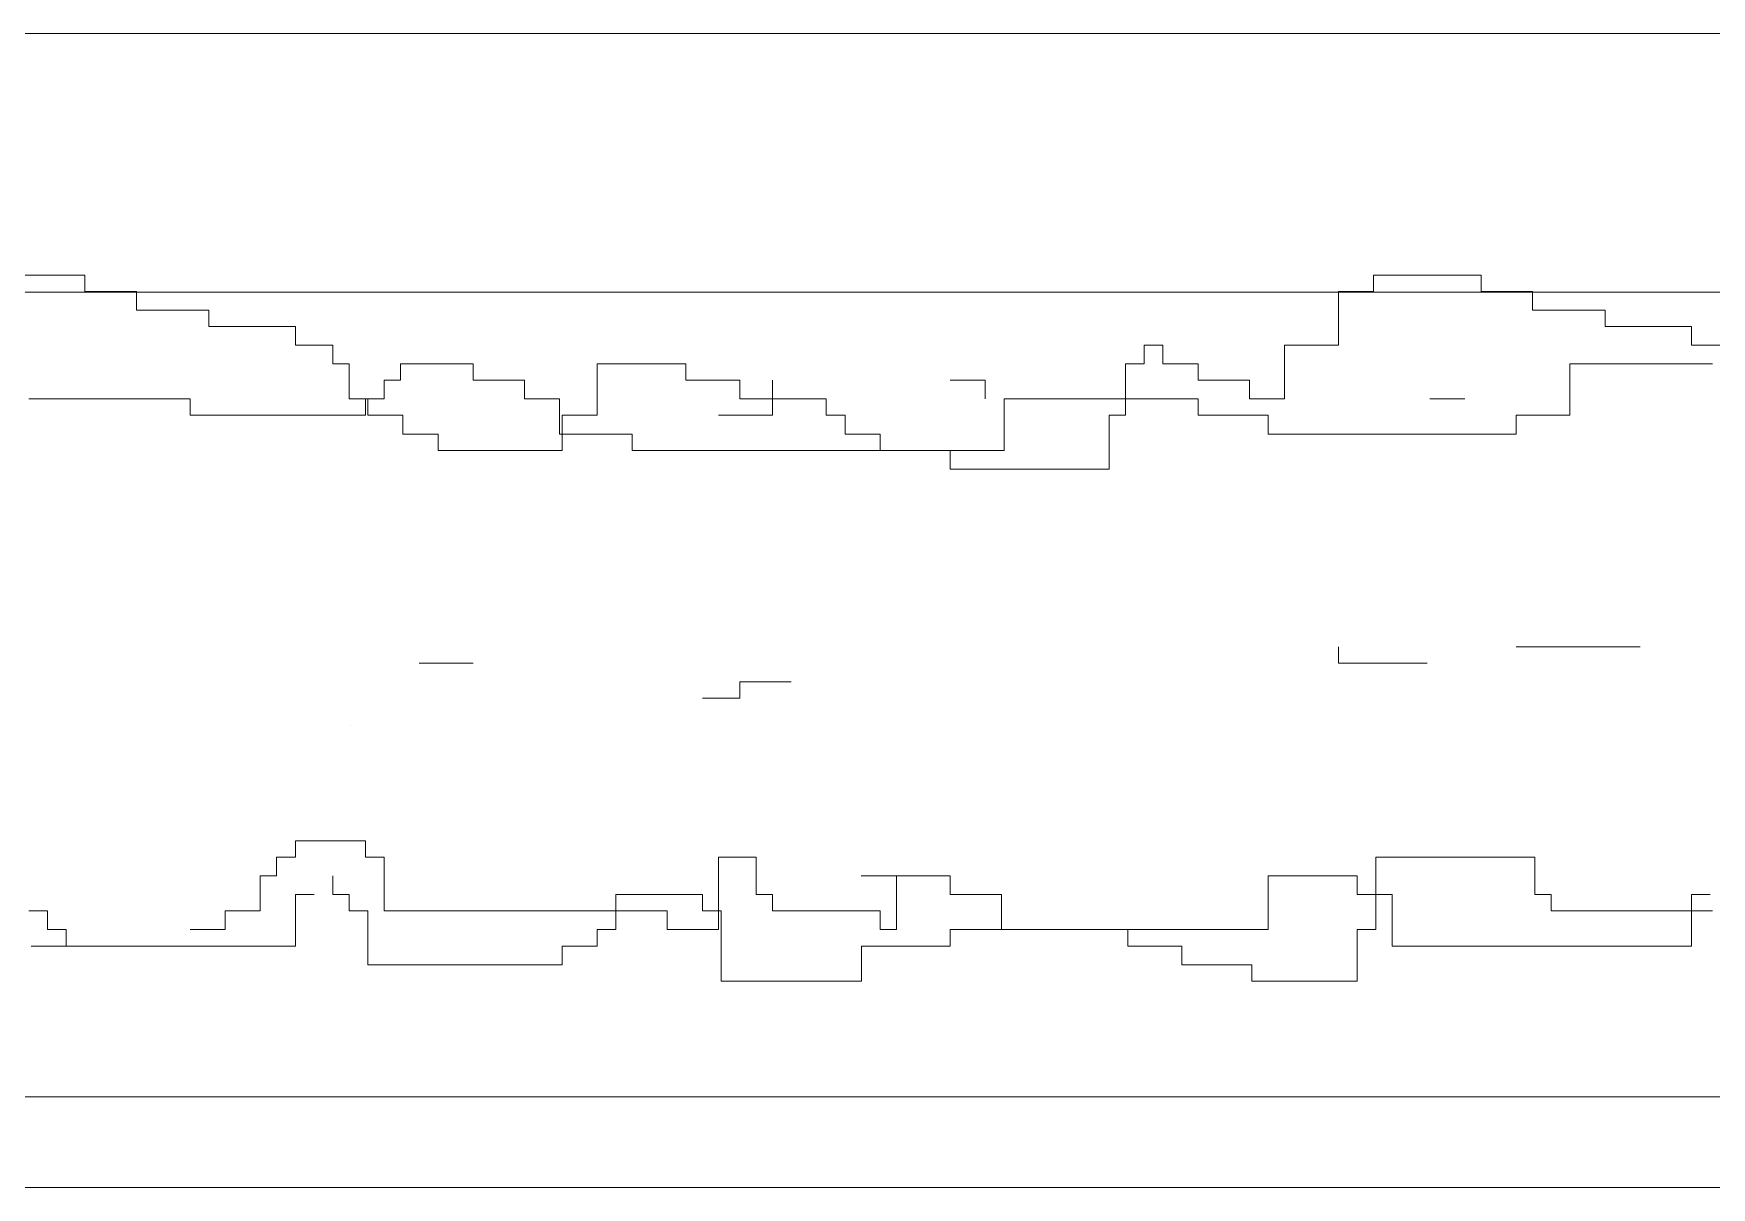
# Model space of a CAD drawing. Header units: millimetres. Extents: x 3342.2 to 3378.4, y 2110.7 to 2126.4.
# Drawn here: x 3371.76 to 3372.409, y 2111.04 to 2111.487 of the extents above; entities that cross this region are included whole.
import ezdxf

# ---------------------------------------------------------------- set-up
doc = ezdxf.new("R2010")
doc.units = ezdxf.units.MM
doc.layers.add('FURNITURE', color=220, linetype='Continuous', lineweight=5)
doc.layers.add('WINDOW', color=2, linetype='Continuous', lineweight=5)
doc.styles.get("Standard").update_dxf_attribs({"font": 'arial.ttf'})

msp = doc.modelspace()

# ---------------------------------------------------------------- linework, layer by layer
at = {"layer": 'FURNITURE', "linetype": 'ByBlock'}
for p, q in [((3371.75154, 2111.39319), (3371.76601, 2111.39319)), ((3371.76601, 2111.39319), (3371.77959, 2111.39319)), ((3371.76601, 2111.39319), (3371.76601, 2111.39319)), ((3371.77959, 2111.39319), (3371.77959, 2111.38686)), ((3372.27808, 2111.39319), (3372.28532, 2111.39319)), ((3372.27808, 2111.38686), (3372.27808, 2111.39319)), ((3372.28532, 2111.39319), (3372.29165, 2111.39319)), ((3372.28532, 2111.39319), (3372.28532, 2111.39319)), ((3372.29165, 2111.39319), (3372.30613, 2111.39319)), ((3372.29165, 2111.39319), (3372.29165, 2111.39319)), ((3372.30613, 2111.39319), (3372.3197, 2111.39319)), ((3372.30613, 2111.39319), (3372.30613, 2111.39319)), ((3372.3197, 2111.39319), (3372.3197, 2111.38686)), ((3371.77959, 2111.38686), (3371.78592, 2111.38686)), ((3371.78592, 2111.38686), (3371.79949, 2111.38686)), ((3371.78592, 2111.38686), (3371.78592, 2111.38686)), ((3371.79949, 2111.38686), (3371.79949, 2111.37962)), ((3372.26451, 2111.38686), (3372.27808, 2111.38686)), ((3372.26451, 2111.36606), (3372.26451, 2111.38686)), ((3372.3197, 2111.38686), (3372.32604, 2111.38686)), ((3372.32604, 2111.38686), (3372.33961, 2111.38686)), ((3372.32604, 2111.38686), (3372.32604, 2111.38686)), ((3372.33961, 2111.38686), (3372.33961, 2111.37962)), ((3371.79949, 2111.37962), (3371.80673, 2111.37962)), ((3371.80673, 2111.37962), (3371.81306, 2111.37962)), ((3371.80673, 2111.37962), (3371.80673, 2111.37962)), ((3371.81306, 2111.37962), (3371.82754, 2111.37962)), ((3371.81306, 2111.37962), (3371.81306, 2111.37962)), ((3371.82754, 2111.37962), (3371.82754, 2111.37329)), ((3372.33961, 2111.37962), (3372.34685, 2111.37962)), ((3372.34685, 2111.37962), (3372.35318, 2111.37962)), ((3372.34685, 2111.37962), (3372.34685, 2111.37962)), ((3372.35318, 2111.37962), (3372.36766, 2111.37962)), ((3372.35318, 2111.37962), (3372.35318, 2111.37962)), ((3372.36766, 2111.37962), (3372.36766, 2111.37329)), ((3371.82754, 2111.37329), (3371.84111, 2111.37329)), ((3371.84111, 2111.37329), (3371.84744, 2111.37329)), ((3371.84111, 2111.37329), (3371.84111, 2111.37329)), ((3371.84744, 2111.37329), (3371.86102, 2111.37329)), ((3371.84744, 2111.37329), (3371.84744, 2111.37329)), ((3371.86102, 2111.37329), (3371.86102, 2111.36606)), ((3372.36766, 2111.37329), (3372.38123, 2111.37329)), ((3372.38123, 2111.37329), (3372.38756, 2111.37329)), ((3372.38123, 2111.37329), (3372.38123, 2111.37329)), ((3372.38756, 2111.37329), (3372.40113, 2111.37329)), ((3372.38756, 2111.37329), (3372.38756, 2111.37329)), ((3372.40113, 2111.37329), (3372.40113, 2111.36606)), ((3371.86102, 2111.36606), (3371.86825, 2111.36606)), ((3371.86825, 2111.36606), (3371.87549, 2111.36606)), ((3371.86825, 2111.36606), (3371.86825, 2111.36606)), ((3371.87549, 2111.36606), (3371.87549, 2111.35883)), ((3371.87549, 2111.36606), (3371.87549, 2111.36606)), ((3372.18942, 2111.36606), (3372.19665, 2111.36606)), ((3372.18942, 2111.36606), (3372.18942, 2111.36606)), ((3372.18942, 2111.35883), (3372.18942, 2111.36606)), ((3372.19665, 2111.36606), (3372.19665, 2111.35883)), ((3372.19665, 2111.36606), (3372.19665, 2111.36606)), ((3372.2437, 2111.36606), (3372.26451, 2111.36606)), ((3372.2437, 2111.34527), (3372.2437, 2111.36606)), ((3372.40113, 2111.36606), (3372.40837, 2111.36606)), ((3372.40837, 2111.36606), (3372.41561, 2111.36606)), ((3372.40837, 2111.36606), (3372.40837, 2111.36606)), ((3371.87549, 2111.35883), (3371.88182, 2111.35883)), ((3371.87549, 2111.35883), (3371.87549, 2111.35883)), ((3371.88182, 2111.35883), (3371.88182, 2111.34527)), ((3371.9017, 2111.35883), (3371.90894, 2111.35883)), ((3371.9017, 2111.35883), (3371.9017, 2111.35883)), ((3371.9017, 2111.3525), (3371.9017, 2111.35883)), ((3371.90894, 2111.35883), (3371.91527, 2111.35883)), ((3371.90894, 2111.35883), (3371.90894, 2111.35883)), ((3371.91527, 2111.35883), (3371.92251, 2111.35883)), ((3371.91527, 2111.35883), (3371.91527, 2111.35883)), ((3371.92251, 2111.35883), (3371.92975, 2111.35883)), ((3371.92251, 2111.35883), (3371.92251, 2111.35883)), ((3371.92975, 2111.35883), (3371.92975, 2111.3525)), ((3371.97773, 2111.35883), (3371.9913, 2111.35883)), ((3371.97773, 2111.35883), (3371.97773, 2111.35883)), ((3371.97773, 2111.3525), (3371.97773, 2111.35883)), ((3371.9913, 2111.35883), (3372.01211, 2111.35883)), ((3371.9913, 2111.35883), (3371.9913, 2111.35883)), ((3372.01211, 2111.35883), (3372.01211, 2111.3525)), ((3372.01211, 2111.35883), (3372.01211, 2111.35883)), ((3372.18218, 2111.35883), (3372.18942, 2111.35883)), ((3372.18218, 2111.34527), (3372.18218, 2111.35883)), ((3372.19665, 2111.35883), (3372.21023, 2111.35883)), ((3372.19665, 2111.35883), (3372.19665, 2111.35883)), ((3372.21023, 2111.35883), (3372.21023, 2111.3525)), ((3372.35411, 2111.35883), (3372.36135, 2111.35883)), ((3372.35411, 2111.35883), (3372.35411, 2111.35883)), ((3372.35411, 2111.33894), (3372.35411, 2111.35883)), ((3372.36135, 2111.35883), (3372.36768, 2111.35883)), ((3372.36135, 2111.35883), (3372.36135, 2111.35883)), ((3372.36768, 2111.35883), (3372.38126, 2111.35883)), ((3372.36768, 2111.35883), (3372.36768, 2111.35883)), ((3372.38126, 2111.35883), (3372.38849, 2111.35883)), ((3372.38126, 2111.35883), (3372.38126, 2111.35883)), ((3372.38849, 2111.35883), (3372.39483, 2111.35883)), ((3372.38849, 2111.35883), (3372.38849, 2111.35883)), ((3372.39483, 2111.35883), (3372.40207, 2111.35883)), ((3372.39483, 2111.35883), (3372.39483, 2111.35883)), ((3372.40207, 2111.35883), (3372.4093, 2111.35883)), ((3372.40207, 2111.35883), (3372.40207, 2111.35883)), ((3371.89537, 2111.3525), (3371.9017, 2111.3525)), ((3371.89537, 2111.34527), (3371.89537, 2111.3525)), ((3371.9017, 2111.3525), (3371.9017, 2111.3525)), ((3371.92975, 2111.3525), (3371.94332, 2111.3525)), ((3371.94332, 2111.3525), (3371.94965, 2111.3525)), ((3371.94332, 2111.3525), (3371.94332, 2111.3525)), ((3371.94965, 2111.3525), (3371.94965, 2111.34527)), ((3371.94965, 2111.3525), (3371.94965, 2111.3525)), ((3371.97773, 2111.3525), (3371.97773, 2111.3525)), ((3371.97773, 2111.33894), (3371.97773, 2111.3525)), ((3372.01211, 2111.3525), (3372.01844, 2111.3525)), ((3372.01211, 2111.3525), (3372.01211, 2111.3525)), ((3372.01844, 2111.3525), (3372.03292, 2111.3525)), ((3372.01844, 2111.3525), (3372.01844, 2111.3525)), ((3372.03292, 2111.3525), (3372.03292, 2111.34527)), ((3372.04556, 2111.3525), (3372.04556, 2111.3525)), ((3372.04556, 2111.33894), (3372.04556, 2111.3525)), ((3372.11432, 2111.3525), (3372.11432, 2111.3525)), ((3372.12789, 2111.3525), (3372.11432, 2111.3525)), ((3372.12789, 2111.3525), (3372.12789, 2111.3525)), ((3372.12789, 2111.34527), (3372.12789, 2111.3525)), ((3372.21023, 2111.3525), (3372.21656, 2111.3525)), ((3372.21656, 2111.3525), (3372.23013, 2111.3525)), ((3372.21656, 2111.3525), (3372.21656, 2111.3525)), ((3372.23013, 2111.3525), (3372.23013, 2111.34527)), ((3371.75784, 2111.34527), (3371.76508, 2111.34527)), ((3371.76508, 2111.34527), (3371.77232, 2111.34527)), ((3371.76508, 2111.34527), (3371.76508, 2111.34527)), ((3371.77232, 2111.34527), (3371.77865, 2111.34527)), ((3371.77232, 2111.34527), (3371.77232, 2111.34527)), ((3371.77865, 2111.34527), (3371.79222, 2111.34527)), ((3371.77865, 2111.34527), (3371.77865, 2111.34527)), ((3371.79222, 2111.34527), (3371.79946, 2111.34527)), ((3371.79222, 2111.34527), (3371.79222, 2111.34527)), ((3371.79946, 2111.34527), (3371.80579, 2111.34527)), ((3371.79946, 2111.34527), (3371.79946, 2111.34527)), ((3371.80579, 2111.34527), (3371.81303, 2111.34527)), ((3371.80579, 2111.34527), (3371.80579, 2111.34527)), ((3371.81303, 2111.34527), (3371.82027, 2111.34527)), ((3371.81303, 2111.34527), (3371.81303, 2111.34527)), ((3371.82027, 2111.34527), (3371.82027, 2111.33894)), ((3371.88182, 2111.34527), (3371.88906, 2111.34527)), ((3371.88182, 2111.34527), (3371.88182, 2111.34527)), ((3371.88813, 2111.34527), (3371.89537, 2111.34527)), ((3371.88813, 2111.33894), (3371.88813, 2111.34527)), ((3371.88906, 2111.34527), (3371.88906, 2111.33894)), ((3371.94965, 2111.34527), (3371.95689, 2111.34527)), ((3371.94965, 2111.34527), (3371.94965, 2111.34527)), ((3371.95689, 2111.34527), (3371.96322, 2111.34527)), ((3371.95689, 2111.34527), (3371.95689, 2111.34527)), ((3371.96322, 2111.34527), (3371.96322, 2111.33894)), ((3371.96322, 2111.34527), (3371.96322, 2111.34527)), ((3372.03292, 2111.34527), (3372.03925, 2111.34527)), ((3372.03925, 2111.34527), (3372.05283, 2111.34527)), ((3372.03925, 2111.34527), (3372.03925, 2111.34527)), ((3372.05283, 2111.34527), (3372.06006, 2111.34527)), ((3372.05283, 2111.34527), (3372.05283, 2111.34527)), ((3372.06006, 2111.34527), (3372.0664, 2111.34527)), ((3372.06006, 2111.34527), (3372.06006, 2111.34527)), ((3372.0664, 2111.34527), (3372.0664, 2111.33894)), ((3372.13516, 2111.34527), (3372.1424, 2111.34527)), ((3372.13516, 2111.34527), (3372.13516, 2111.34527)), ((3372.13516, 2111.3317), (3372.13516, 2111.34527)), ((3372.1424, 2111.34527), (3372.14873, 2111.34527)), ((3372.1424, 2111.34527), (3372.1424, 2111.34527)), ((3372.14873, 2111.34527), (3372.1623, 2111.34527)), ((3372.14873, 2111.34527), (3372.14873, 2111.34527)), ((3372.1623, 2111.34527), (3372.16954, 2111.34527)), ((3372.1623, 2111.34527), (3372.1623, 2111.34527)), ((3372.16954, 2111.34527), (3372.17587, 2111.34527)), ((3372.16954, 2111.34527), (3372.16954, 2111.34527)), ((3372.17587, 2111.34527), (3372.18311, 2111.34527)), ((3372.17587, 2111.34527), (3372.17587, 2111.34527)), ((3372.18218, 2111.34527), (3372.18218, 2111.34527)), ((3372.18218, 2111.33894), (3372.18218, 2111.34527)), ((3372.18311, 2111.34527), (3372.19035, 2111.34527)), ((3372.18311, 2111.34527), (3372.18311, 2111.34527)), ((3372.19035, 2111.34527), (3372.19668, 2111.34527)), ((3372.19035, 2111.34527), (3372.19035, 2111.34527)), ((3372.19668, 2111.34527), (3372.21026, 2111.34527)), ((3372.19668, 2111.34527), (3372.19668, 2111.34527)), ((3372.21026, 2111.34527), (3372.21026, 2111.33894)), ((3372.23013, 2111.34527), (3372.23737, 2111.34527)), ((3372.23737, 2111.34527), (3372.2437, 2111.34527)), ((3372.23737, 2111.34527), (3372.23737, 2111.34527)), ((3372.2437, 2111.34527), (3372.2437, 2111.34527)), ((3372.29983, 2111.34527), (3372.29983, 2111.34527)), ((3372.3134, 2111.34527), (3372.29983, 2111.34527)), ((3371.82027, 2111.33894), (3371.8266, 2111.33894)), ((3371.8266, 2111.33894), (3371.83384, 2111.33894)), ((3371.8266, 2111.33894), (3371.8266, 2111.33894)), ((3371.83384, 2111.33894), (3371.84741, 2111.33894)), ((3371.83384, 2111.33894), (3371.83384, 2111.33894)), ((3371.84741, 2111.33894), (3371.85375, 2111.33894)), ((3371.84741, 2111.33894), (3371.84741, 2111.33894)), ((3371.85375, 2111.33894), (3371.86099, 2111.33894)), ((3371.85375, 2111.33894), (3371.85375, 2111.33894)), ((3371.86099, 2111.33894), (3371.86732, 2111.33894)), ((3371.86099, 2111.33894), (3371.86099, 2111.33894)), ((3371.86732, 2111.33894), (3371.87456, 2111.33894)), ((3371.86732, 2111.33894), (3371.86732, 2111.33894)), ((3371.87456, 2111.33894), (3371.8818, 2111.33894)), ((3371.87456, 2111.33894), (3371.87456, 2111.33894)), ((3371.8818, 2111.33894), (3371.88813, 2111.33894)), ((3371.8818, 2111.33894), (3371.8818, 2111.33894)), ((3371.88906, 2111.33894), (3371.8954, 2111.33894)), ((3371.8954, 2111.33894), (3371.90263, 2111.33894)), ((3371.8954, 2111.33894), (3371.8954, 2111.33894)), ((3371.90263, 2111.33894), (3371.90263, 2111.3317)), ((3371.96322, 2111.33894), (3371.96322, 2111.3317)), ((3371.96322, 2111.33894), (3371.96322, 2111.33894)), ((3371.96416, 2111.33894), (3371.97773, 2111.33894)), ((3371.96416, 2111.32537), (3371.96416, 2111.33894)), ((3372.02475, 2111.33894), (3372.03199, 2111.33894)), ((3372.03199, 2111.33894), (3372.03922, 2111.33894)), ((3372.03199, 2111.33894), (3372.03199, 2111.33894)), ((3372.03922, 2111.33894), (3372.04556, 2111.33894)), ((3372.03922, 2111.33894), (3372.03922, 2111.33894)), ((3372.04556, 2111.33894), (3372.04556, 2111.33894)), ((3372.0664, 2111.33894), (3372.07364, 2111.33894)), ((3372.07364, 2111.33894), (3372.07364, 2111.3317)), ((3372.07364, 2111.33894), (3372.07364, 2111.33894)), ((3372.17584, 2111.33894), (3372.18218, 2111.33894)), ((3372.17584, 2111.3317), (3372.17584, 2111.33894)), ((3372.21026, 2111.33894), (3372.22383, 2111.33894)), ((3372.22383, 2111.33894), (3372.2374, 2111.33894)), ((3372.22383, 2111.33894), (3372.22383, 2111.33894)), ((3372.2374, 2111.33894), (3372.2374, 2111.3317)), ((3372.3333, 2111.33894), (3372.34688, 2111.33894)), ((3372.3333, 2111.33894), (3372.3333, 2111.33894)), ((3372.3333, 2111.3317), (3372.3333, 2111.33894)), ((3372.34688, 2111.33894), (3372.35411, 2111.33894)), ((3372.34688, 2111.33894), (3372.34688, 2111.33894)), ((3371.90263, 2111.3317), (3371.91621, 2111.3317)), ((3371.91621, 2111.3317), (3371.91621, 2111.32537)), ((3371.96322, 2111.3317), (3371.97046, 2111.3317)), ((3371.96322, 2111.3317), (3371.96322, 2111.3317)), ((3371.97046, 2111.3317), (3371.9768, 2111.3317)), ((3371.97046, 2111.3317), (3371.97046, 2111.3317)), ((3371.9768, 2111.3317), (3371.99127, 2111.3317)), ((3371.9768, 2111.3317), (3371.9768, 2111.3317)), ((3371.99127, 2111.3317), (3371.99127, 2111.32537)), ((3372.07364, 2111.3317), (3372.08721, 2111.3317)), ((3372.07364, 2111.3317), (3372.07364, 2111.3317)), ((3372.08721, 2111.3317), (3372.08721, 2111.32537)), ((3372.13516, 2111.3317), (3372.13516, 2111.3317)), ((3372.13516, 2111.32537), (3372.13516, 2111.3317)), ((3372.17584, 2111.3317), (3372.17584, 2111.3317)), ((3372.17584, 2111.31814), (3372.17584, 2111.3317)), ((3372.2374, 2111.3317), (3372.25187, 2111.3317)), ((3372.25187, 2111.3317), (3372.27178, 2111.3317)), ((3372.25187, 2111.3317), (3372.25187, 2111.3317)), ((3372.27178, 2111.3317), (3372.27902, 2111.3317)), ((3372.27178, 2111.3317), (3372.27178, 2111.3317)), ((3372.27902, 2111.3317), (3372.29259, 2111.3317)), ((3372.27902, 2111.3317), (3372.27902, 2111.3317)), ((3372.29259, 2111.3317), (3372.29983, 2111.3317)), ((3372.29259, 2111.3317), (3372.29259, 2111.3317)), ((3372.29983, 2111.3317), (3372.3134, 2111.3317)), ((3372.29983, 2111.3317), (3372.29983, 2111.3317)), ((3372.3134, 2111.3317), (3372.31973, 2111.3317)), ((3372.3134, 2111.3317), (3372.3134, 2111.3317)), ((3372.31973, 2111.3317), (3372.3333, 2111.3317)), ((3372.31973, 2111.3317), (3372.31973, 2111.3317)), ((3372.3333, 2111.3317), (3372.3333, 2111.3317)), ((3371.91621, 2111.32537), (3371.92978, 2111.32537)), ((3371.92978, 2111.32537), (3371.94335, 2111.32537)), ((3371.92978, 2111.32537), (3371.92978, 2111.32537)), ((3371.94335, 2111.32537), (3371.95692, 2111.32537)), ((3371.94335, 2111.32537), (3371.94335, 2111.32537)), ((3371.95692, 2111.32537), (3371.96416, 2111.32537)), ((3371.95692, 2111.32537), (3371.95692, 2111.32537)), ((3371.96416, 2111.32537), (3371.96416, 2111.32537)), ((3371.99127, 2111.32537), (3371.99761, 2111.32537)), ((3371.99761, 2111.32537), (3372.00484, 2111.32537)), ((3371.99761, 2111.32537), (3371.99761, 2111.32537)), ((3372.00484, 2111.32537), (3372.01118, 2111.32537)), ((3372.00484, 2111.32537), (3372.00484, 2111.32537)), ((3372.01118, 2111.32537), (3372.01842, 2111.32537)), ((3372.01118, 2111.32537), (3372.01118, 2111.32537)), ((3372.01842, 2111.32537), (3372.02475, 2111.32537)), ((3372.01842, 2111.32537), (3372.01842, 2111.32537)), ((3372.02475, 2111.32537), (3372.03922, 2111.32537)), ((3372.02475, 2111.32537), (3372.02475, 2111.32537)), ((3372.03922, 2111.32537), (3372.0528, 2111.32537)), ((3372.03922, 2111.32537), (3372.03922, 2111.32537)), ((3372.0528, 2111.32537), (3372.05913, 2111.32537)), ((3372.0528, 2111.32537), (3372.0528, 2111.32537)), ((3372.05913, 2111.32537), (3372.06637, 2111.32537)), ((3372.05913, 2111.32537), (3372.05913, 2111.32537)), ((3372.06637, 2111.32537), (3372.07994, 2111.32537)), ((3372.06637, 2111.32537), (3372.06637, 2111.32537)), ((3372.07994, 2111.32537), (3372.09351, 2111.32537)), ((3372.07994, 2111.32537), (3372.07994, 2111.32537)), ((3372.08721, 2111.32537), (3372.09445, 2111.32537)), ((3372.09351, 2111.32537), (3372.11432, 2111.32537)), ((3372.09351, 2111.32537), (3372.09351, 2111.32537)), ((3372.09445, 2111.32537), (3372.10802, 2111.32537)), ((3372.09445, 2111.32537), (3372.09445, 2111.32537)), ((3372.10802, 2111.32537), (3372.11435, 2111.32537)), ((3372.10802, 2111.32537), (3372.10802, 2111.32537)), ((3372.11432, 2111.32537), (3372.11432, 2111.31814)), ((3372.11435, 2111.32537), (3372.12792, 2111.32537)), ((3372.11435, 2111.32537), (3372.11435, 2111.32537)), ((3372.12792, 2111.32537), (3372.13516, 2111.32537)), ((3372.12792, 2111.32537), (3372.12792, 2111.32537)), ((3372.13516, 2111.32537), (3372.13516, 2111.32537)), ((3372.11432, 2111.31814), (3372.12789, 2111.31814)), ((3372.12789, 2111.31814), (3372.13423, 2111.31814)), ((3372.12789, 2111.31814), (3372.12789, 2111.31814)), ((3372.13423, 2111.31814), (3372.14146, 2111.31814)), ((3372.13423, 2111.31814), (3372.13423, 2111.31814)), ((3372.14146, 2111.31814), (3372.15504, 2111.31814)), ((3372.14146, 2111.31814), (3372.14146, 2111.31814)), ((3372.15504, 2111.31814), (3372.16861, 2111.31814)), ((3372.15504, 2111.31814), (3372.15504, 2111.31814)), ((3372.16861, 2111.31814), (3372.17584, 2111.31814)), ((3372.16861, 2111.31814), (3372.16861, 2111.31814)), ((3372.26451, 2111.24942), (3372.26451, 2111.24309)), ((3372.3333, 2111.24942), (3372.34688, 2111.24942)), ((3372.34688, 2111.24942), (3372.36135, 2111.24942)), ((3372.34688, 2111.24942), (3372.34688, 2111.24942)), ((3372.36135, 2111.24942), (3372.36768, 2111.24942)), ((3372.36135, 2111.24942), (3372.36135, 2111.24942)), ((3372.36768, 2111.24942), (3372.38126, 2111.24942)), ((3372.36768, 2111.24942), (3372.36768, 2111.24942)), ((3372.38126, 2111.24942), (3372.38126, 2111.24942)), ((3371.90894, 2111.24309), (3371.91527, 2111.24309)), ((3371.91527, 2111.24309), (3371.92251, 2111.24309)), ((3371.91527, 2111.24309), (3371.91527, 2111.24309)), ((3371.92251, 2111.24309), (3371.92975, 2111.24309)), ((3371.92251, 2111.24309), (3371.92251, 2111.24309)), ((3371.92975, 2111.24309), (3371.92975, 2111.24309)), ((3372.26451, 2111.24309), (3372.27175, 2111.24309)), ((3372.26451, 2111.24309), (3372.26451, 2111.24309)), ((3372.27175, 2111.24309), (3372.27808, 2111.24309)), ((3372.27175, 2111.24309), (3372.27175, 2111.24309)), ((3372.27808, 2111.24309), (3372.28532, 2111.24309)), ((3372.27808, 2111.24309), (3372.27808, 2111.24309)), ((3372.28532, 2111.24309), (3372.29165, 2111.24309)), ((3372.28532, 2111.24309), (3372.28532, 2111.24309)), ((3372.29165, 2111.24309), (3372.29889, 2111.24309)), ((3372.29165, 2111.24309), (3372.29165, 2111.24309)), ((3372.29889, 2111.24309), (3372.29889, 2111.24309)), ((3372.03292, 2111.23586), (3372.04649, 2111.23586)), ((3372.03292, 2111.23586), (3372.03292, 2111.23586)), ((3372.03292, 2111.22953), (3372.03292, 2111.23586)), ((3372.04649, 2111.23586), (3372.05283, 2111.23586)), ((3372.04649, 2111.23586), (3372.04649, 2111.23586)), ((3372.05283, 2111.23586), (3372.05283, 2111.23586)), ((3372.01844, 2111.22953), (3372.02568, 2111.22953)), ((3372.02568, 2111.22953), (3372.03292, 2111.22953)), ((3372.02568, 2111.22953), (3372.02568, 2111.22953)), ((3372.03292, 2111.22953), (3372.03292, 2111.22953)), ((3371.86099, 2111.17438), (3371.86732, 2111.17438)), ((3371.86099, 2111.17438), (3371.86099, 2111.17438)), ((3371.86099, 2111.16805), (3371.86099, 2111.17438)), ((3371.86732, 2111.17438), (3371.87456, 2111.17438)), ((3371.86732, 2111.17438), (3371.86732, 2111.17438)), ((3371.87456, 2111.17438), (3371.8818, 2111.17438)), ((3371.87456, 2111.17438), (3371.87456, 2111.17438)), ((3371.8818, 2111.17438), (3371.88813, 2111.17438)), ((3371.8818, 2111.17438), (3371.8818, 2111.17438)), ((3371.88813, 2111.17438), (3371.88813, 2111.16805)), ((3371.85375, 2111.16805), (3371.86099, 2111.16805)), ((3371.85375, 2111.16805), (3371.85375, 2111.16805)), ((3371.85375, 2111.16082), (3371.85375, 2111.16805)), ((3371.86099, 2111.16805), (3371.86099, 2111.16805)), ((3371.88813, 2111.16805), (3371.89537, 2111.16805)), ((3371.89537, 2111.16805), (3371.89537, 2111.16082)), ((3371.89537, 2111.16805), (3371.89537, 2111.16805)), ((3372.02475, 2111.16805), (3372.03922, 2111.16805)), ((3372.02475, 2111.16805), (3372.02475, 2111.16805)), ((3372.02475, 2111.15358), (3372.02475, 2111.16805)), ((3372.03922, 2111.16805), (3372.03922, 2111.16082)), ((3372.03922, 2111.16805), (3372.03922, 2111.16805)), ((3372.27902, 2111.16805), (3372.29983, 2111.16805)), ((3372.27902, 2111.16082), (3372.27902, 2111.16805)), ((3372.29983, 2111.16805), (3372.30616, 2111.16805)), ((3372.29983, 2111.16805), (3372.29983, 2111.16805)), ((3372.30616, 2111.16805), (3372.31973, 2111.16805)), ((3372.30616, 2111.16805), (3372.30616, 2111.16805)), ((3372.31973, 2111.16805), (3372.34054, 2111.16805)), ((3372.31973, 2111.16805), (3372.31973, 2111.16805)), ((3372.34054, 2111.16805), (3372.34054, 2111.15358)), ((3371.84741, 2111.16082), (3371.85375, 2111.16082)), ((3371.84741, 2111.14725), (3371.84741, 2111.16082)), ((3371.87549, 2111.16082), (3371.87549, 2111.15358)), ((3371.89537, 2111.16082), (3371.89537, 2111.15358)), ((3371.89537, 2111.16082), (3371.89537, 2111.16082)), ((3372.03922, 2111.16082), (3372.03922, 2111.15358)), ((3372.03922, 2111.16082), (3372.03922, 2111.16082)), ((3372.07994, 2111.16082), (3372.09351, 2111.16082)), ((3372.09351, 2111.16082), (3372.07994, 2111.16082)), ((3372.09351, 2111.16082), (3372.10075, 2111.16082)), ((3372.09351, 2111.16082), (3372.09351, 2111.16082)), ((3372.09351, 2111.14002), (3372.09351, 2111.16082)), ((3372.10075, 2111.16082), (3372.10708, 2111.16082)), ((3372.10075, 2111.16082), (3372.10075, 2111.16082)), ((3372.10708, 2111.16082), (3372.11432, 2111.16082)), ((3372.10708, 2111.16082), (3372.10708, 2111.16082)), ((3372.11432, 2111.16082), (3372.11432, 2111.15358)), ((3372.23737, 2111.16082), (3372.25094, 2111.16082)), ((3372.23737, 2111.15358), (3372.23737, 2111.16082)), ((3372.25094, 2111.16082), (3372.25818, 2111.16082)), ((3372.25094, 2111.16082), (3372.25094, 2111.16082)), ((3372.25818, 2111.16082), (3372.27175, 2111.16082)), ((3372.25818, 2111.16082), (3372.25818, 2111.16082)), ((3372.27175, 2111.16082), (3372.27175, 2111.15358)), ((3372.27175, 2111.16082), (3372.27175, 2111.16082)), ((3372.27902, 2111.16082), (3372.27902, 2111.16082)), ((3372.27902, 2111.14002), (3372.27902, 2111.16082)), ((3371.86102, 2111.15358), (3371.86825, 2111.15358)), ((3371.86102, 2111.15358), (3371.86102, 2111.15358)), ((3371.86102, 2111.14002), (3371.86102, 2111.15358)), ((3371.86825, 2111.15358), (3371.86825, 2111.15358)), ((3371.87549, 2111.15358), (3371.88182, 2111.15358)), ((3371.88182, 2111.15358), (3371.88182, 2111.14725)), ((3371.89537, 2111.15358), (3371.89537, 2111.14725)), ((3371.89537, 2111.15358), (3371.89537, 2111.15358)), ((3371.98497, 2111.15358), (3371.99854, 2111.15358)), ((3371.98497, 2111.15358), (3371.98497, 2111.15358)), ((3371.98497, 2111.14002), (3371.98497, 2111.15358)), ((3371.99854, 2111.15358), (3372.00487, 2111.15358)), ((3371.99854, 2111.15358), (3371.99854, 2111.15358)), ((3372.00487, 2111.15358), (3372.01211, 2111.15358)), ((3372.00487, 2111.15358), (3372.00487, 2111.15358)), ((3372.01211, 2111.15358), (3372.01844, 2111.15358)), ((3372.01211, 2111.15358), (3372.01211, 2111.15358)), ((3372.01844, 2111.15358), (3372.01844, 2111.14725)), ((3372.02475, 2111.15358), (3372.02475, 2111.15358)), ((3372.02475, 2111.14002), (3372.02475, 2111.15358)), ((3372.03922, 2111.15358), (3372.04556, 2111.15358)), ((3372.03922, 2111.15358), (3372.03922, 2111.15358)), ((3372.04556, 2111.15358), (3372.04556, 2111.14725)), ((3372.11432, 2111.15358), (3372.12789, 2111.15358)), ((3372.12789, 2111.15358), (3372.13423, 2111.15358)), ((3372.12789, 2111.15358), (3372.12789, 2111.15358)), ((3372.13423, 2111.15358), (3372.13423, 2111.14725)), ((3372.13423, 2111.15358), (3372.13423, 2111.15358)), ((3372.23737, 2111.15358), (3372.23737, 2111.15358)), ((3372.23737, 2111.14002), (3372.23737, 2111.15358)), ((3372.27175, 2111.15358), (3372.28532, 2111.15358)), ((3372.28532, 2111.15358), (3372.28532, 2111.14002)), ((3372.34054, 2111.15358), (3372.34688, 2111.15358)), ((3372.34688, 2111.15358), (3372.34688, 2111.14725)), ((3372.40113, 2111.15358), (3372.40837, 2111.15358)), ((3372.40113, 2111.15358), (3372.40113, 2111.15358)), ((3372.40113, 2111.14002), (3372.40113, 2111.15358)), ((3372.40837, 2111.15358), (3372.40837, 2111.15358)), ((3371.75784, 2111.14725), (3371.76508, 2111.14725)), ((3371.76508, 2111.14725), (3371.76508, 2111.14002)), ((3371.83384, 2111.14725), (3371.84741, 2111.14725)), ((3371.83384, 2111.14002), (3371.83384, 2111.14725)), ((3371.88182, 2111.14725), (3371.88906, 2111.14725)), ((3371.88182, 2111.14725), (3371.88182, 2111.14725)), ((3371.88906, 2111.14725), (3371.88906, 2111.14002)), ((3371.88906, 2111.14725), (3371.88906, 2111.14725)), ((3371.89537, 2111.14725), (3371.90894, 2111.14725)), ((3371.89537, 2111.14725), (3371.89537, 2111.14725)), ((3371.90894, 2111.14725), (3371.91527, 2111.14725)), ((3371.90894, 2111.14725), (3371.90894, 2111.14725)), ((3371.91527, 2111.14725), (3371.92251, 2111.14725)), ((3371.91527, 2111.14725), (3371.91527, 2111.14725)), ((3371.92251, 2111.14725), (3371.93608, 2111.14725)), ((3371.92251, 2111.14725), (3371.92251, 2111.14725)), ((3371.93608, 2111.14725), (3371.94332, 2111.14725)), ((3371.93608, 2111.14725), (3371.93608, 2111.14725)), ((3371.94332, 2111.14725), (3371.95689, 2111.14725)), ((3371.94332, 2111.14725), (3371.94332, 2111.14725)), ((3371.95689, 2111.14725), (3371.97046, 2111.14725)), ((3371.95689, 2111.14725), (3371.95689, 2111.14725)), ((3371.97046, 2111.14725), (3371.9768, 2111.14725)), ((3371.97046, 2111.14725), (3371.97046, 2111.14725)), ((3371.9768, 2111.14725), (3371.99127, 2111.14725)), ((3371.9768, 2111.14725), (3371.9768, 2111.14725)), ((3371.99127, 2111.14725), (3372.00484, 2111.14725)), ((3371.99127, 2111.14725), (3371.99127, 2111.14725)), ((3372.00484, 2111.14725), (3372.00484, 2111.14002)), ((3372.00484, 2111.14725), (3372.00484, 2111.14725)), ((3372.01844, 2111.14725), (3372.02568, 2111.14725)), ((3372.02568, 2111.14725), (3372.02568, 2111.13369)), ((3372.04556, 2111.14725), (3372.05913, 2111.14725)), ((3372.05913, 2111.14725), (3372.06637, 2111.14725)), ((3372.05913, 2111.14725), (3372.05913, 2111.14725)), ((3372.06637, 2111.14725), (3372.08718, 2111.14725)), ((3372.06637, 2111.14725), (3372.06637, 2111.14725)), ((3372.08718, 2111.14725), (3372.08718, 2111.14002)), ((3372.13423, 2111.14725), (3372.13423, 2111.14002)), ((3372.13423, 2111.14725), (3372.13423, 2111.14725)), ((3372.34688, 2111.14725), (3372.35411, 2111.14725)), ((3372.34688, 2111.14725), (3372.34688, 2111.14725)), ((3372.35411, 2111.14725), (3372.36135, 2111.14725)), ((3372.35411, 2111.14725), (3372.35411, 2111.14725)), ((3372.36135, 2111.14725), (3372.37492, 2111.14725)), ((3372.36135, 2111.14725), (3372.36135, 2111.14725)), ((3372.37492, 2111.14725), (3372.38126, 2111.14725)), ((3372.37492, 2111.14725), (3372.37492, 2111.14725)), ((3372.38126, 2111.14725), (3372.39483, 2111.14725)), ((3372.38126, 2111.14725), (3372.38126, 2111.14725)), ((3372.39483, 2111.14725), (3372.4093, 2111.14725)), ((3372.39483, 2111.14725), (3372.39483, 2111.14725)), ((3371.76508, 2111.14002), (3371.77232, 2111.14002)), ((3371.77232, 2111.14002), (3371.77232, 2111.13369)), ((3371.82027, 2111.14002), (3371.8266, 2111.14002)), ((3371.8266, 2111.14002), (3371.83384, 2111.14002)), ((3371.8266, 2111.14002), (3371.8266, 2111.14002)), ((3371.83384, 2111.14002), (3371.83384, 2111.14002)), ((3371.86102, 2111.14002), (3371.86102, 2111.14002)), ((3371.86102, 2111.13369), (3371.86102, 2111.14002)), ((3371.88906, 2111.14002), (3371.88906, 2111.13369)), ((3371.88906, 2111.14002), (3371.88906, 2111.14002)), ((3371.97773, 2111.14002), (3371.98497, 2111.14002)), ((3371.97773, 2111.13369), (3371.97773, 2111.14002)), ((3372.00484, 2111.14002), (3372.01842, 2111.14002)), ((3372.01842, 2111.14002), (3372.02475, 2111.14002)), ((3372.01842, 2111.14002), (3372.01842, 2111.14002)), ((3372.02475, 2111.14002), (3372.02475, 2111.14002)), ((3372.08718, 2111.14002), (3372.09351, 2111.14002)), ((3372.09351, 2111.14002), (3372.09351, 2111.14002)), ((3372.11435, 2111.14002), (3372.12159, 2111.14002)), ((3372.11435, 2111.13369), (3372.11435, 2111.14002)), ((3372.12159, 2111.14002), (3372.13516, 2111.14002)), ((3372.12159, 2111.14002), (3372.12159, 2111.14002)), ((3372.13423, 2111.14002), (3372.14146, 2111.14002)), ((3372.13423, 2111.14002), (3372.13423, 2111.14002)), ((3372.13516, 2111.14002), (3372.14873, 2111.14002)), ((3372.13516, 2111.14002), (3372.13516, 2111.14002)), ((3372.14146, 2111.14002), (3372.15504, 2111.14002)), ((3372.14146, 2111.14002), (3372.14146, 2111.14002)), ((3372.14873, 2111.14002), (3372.1623, 2111.14002)), ((3372.14873, 2111.14002), (3372.14873, 2111.14002)), ((3372.15504, 2111.14002), (3372.16227, 2111.14002)), ((3372.15504, 2111.14002), (3372.15504, 2111.14002)), ((3372.16227, 2111.14002), (3372.16861, 2111.14002)), ((3372.16227, 2111.14002), (3372.16227, 2111.14002)), ((3372.1623, 2111.14002), (3372.18311, 2111.14002)), ((3372.1623, 2111.14002), (3372.1623, 2111.14002)), ((3372.16861, 2111.14002), (3372.17584, 2111.14002)), ((3372.16861, 2111.14002), (3372.16861, 2111.14002)), ((3372.17584, 2111.14002), (3372.18218, 2111.14002)), ((3372.17584, 2111.14002), (3372.17584, 2111.14002)), ((3372.18218, 2111.14002), (3372.18942, 2111.14002)), ((3372.18218, 2111.14002), (3372.18218, 2111.14002)), ((3372.18311, 2111.14002), (3372.18311, 2111.13369)), ((3372.18942, 2111.14002), (3372.20299, 2111.14002)), ((3372.18942, 2111.14002), (3372.18942, 2111.14002)), ((3372.20299, 2111.14002), (3372.21023, 2111.14002)), ((3372.20299, 2111.14002), (3372.20299, 2111.14002)), ((3372.21023, 2111.14002), (3372.21656, 2111.14002)), ((3372.21023, 2111.14002), (3372.21023, 2111.14002)), ((3372.21656, 2111.14002), (3372.23013, 2111.14002)), ((3372.21656, 2111.14002), (3372.21656, 2111.14002)), ((3372.23013, 2111.14002), (3372.23737, 2111.14002)), ((3372.23013, 2111.14002), (3372.23013, 2111.14002)), ((3372.27178, 2111.14002), (3372.27902, 2111.14002)), ((3372.27178, 2111.12013), (3372.27178, 2111.14002)), ((3372.28532, 2111.14002), (3372.28532, 2111.13369)), ((3372.28532, 2111.14002), (3372.28532, 2111.14002)), ((3372.40113, 2111.14002), (3372.40113, 2111.14002)), ((3372.40113, 2111.13369), (3372.40113, 2111.14002)), ((3371.75878, 2111.13369), (3371.77235, 2111.13369)), ((3371.77232, 2111.13369), (3371.77865, 2111.13369)), ((3371.77235, 2111.13369), (3371.77959, 2111.13369)), ((3371.77235, 2111.13369), (3371.77235, 2111.13369)), ((3371.77865, 2111.13369), (3371.78589, 2111.13369)), ((3371.77865, 2111.13369), (3371.77865, 2111.13369)), ((3371.77959, 2111.13369), (3371.78592, 2111.13369)), ((3371.77959, 2111.13369), (3371.77959, 2111.13369)), ((3371.78589, 2111.13369), (3371.79222, 2111.13369)), ((3371.78589, 2111.13369), (3371.78589, 2111.13369)), ((3371.78592, 2111.13369), (3371.79316, 2111.13369)), ((3371.78592, 2111.13369), (3371.78592, 2111.13369)), ((3371.79222, 2111.13369), (3371.79946, 2111.13369)), ((3371.79222, 2111.13369), (3371.79222, 2111.13369)), ((3371.79316, 2111.13369), (3371.80673, 2111.13369)), ((3371.79316, 2111.13369), (3371.79316, 2111.13369)), ((3371.79946, 2111.13369), (3371.80579, 2111.13369)), ((3371.79946, 2111.13369), (3371.79946, 2111.13369)), ((3371.80579, 2111.13369), (3371.81303, 2111.13369)), ((3371.80579, 2111.13369), (3371.80579, 2111.13369)), ((3371.80673, 2111.13369), (3371.8203, 2111.13369)), ((3371.80673, 2111.13369), (3371.80673, 2111.13369)), ((3371.81303, 2111.13369), (3371.81303, 2111.13369)), ((3371.8203, 2111.13369), (3371.83387, 2111.13369)), ((3371.8203, 2111.13369), (3371.8203, 2111.13369)), ((3371.83387, 2111.13369), (3371.84111, 2111.13369)), ((3371.83387, 2111.13369), (3371.83387, 2111.13369)), ((3371.84111, 2111.13369), (3371.85468, 2111.13369)), ((3371.84111, 2111.13369), (3371.84111, 2111.13369)), ((3371.85468, 2111.13369), (3371.86102, 2111.13369)), ((3371.85468, 2111.13369), (3371.85468, 2111.13369)), ((3371.86102, 2111.13369), (3371.86102, 2111.13369)), ((3371.88906, 2111.13369), (3371.88906, 2111.12646)), ((3371.88906, 2111.13369), (3371.88906, 2111.13369)), ((3371.96416, 2111.13369), (3371.97049, 2111.13369)), ((3371.96416, 2111.12646), (3371.96416, 2111.13369)), ((3371.97049, 2111.13369), (3371.97773, 2111.13369)), ((3371.97049, 2111.13369), (3371.97049, 2111.13369)), ((3372.02568, 2111.13369), (3372.02568, 2111.12646)), ((3372.02568, 2111.13369), (3372.02568, 2111.13369)), ((3372.07997, 2111.13369), (3372.10078, 2111.13369)), ((3372.07997, 2111.12013), (3372.07997, 2111.13369)), ((3372.10078, 2111.13369), (3372.11435, 2111.13369)), ((3372.10078, 2111.13369), (3372.10078, 2111.13369)), ((3372.18311, 2111.13369), (3372.20392, 2111.13369)), ((3372.20392, 2111.13369), (3372.20392, 2111.12646)), ((3372.28532, 2111.13369), (3372.29165, 2111.13369)), ((3372.28532, 2111.13369), (3372.28532, 2111.13369)), ((3372.29165, 2111.13369), (3372.29889, 2111.13369)), ((3372.29165, 2111.13369), (3372.29165, 2111.13369)), ((3372.29889, 2111.13369), (3372.31246, 2111.13369)), ((3372.29889, 2111.13369), (3372.29889, 2111.13369)), ((3372.31246, 2111.13369), (3372.3197, 2111.13369)), ((3372.31246, 2111.13369), (3372.31246, 2111.13369)), ((3372.3197, 2111.13369), (3372.32604, 2111.13369)), ((3372.3197, 2111.13369), (3372.3197, 2111.13369)), ((3372.32604, 2111.13369), (3372.33327, 2111.13369)), ((3372.32604, 2111.13369), (3372.32604, 2111.13369)), ((3372.33327, 2111.13369), (3372.34685, 2111.13369)), ((3372.33327, 2111.13369), (3372.33327, 2111.13369)), ((3372.34685, 2111.13369), (3372.36042, 2111.13369)), ((3372.34685, 2111.13369), (3372.34685, 2111.13369)), ((3372.36042, 2111.13369), (3372.37399, 2111.13369)), ((3372.36042, 2111.13369), (3372.36042, 2111.13369)), ((3372.37399, 2111.13369), (3372.38123, 2111.13369)), ((3372.37399, 2111.13369), (3372.37399, 2111.13369)), ((3372.38123, 2111.13369), (3372.3948, 2111.13369)), ((3372.38123, 2111.13369), (3372.38123, 2111.13369)), ((3372.3948, 2111.13369), (3372.40113, 2111.13369)), ((3372.3948, 2111.13369), (3372.3948, 2111.13369)), ((3372.40113, 2111.13369), (3372.40113, 2111.13369)), ((3371.88906, 2111.12646), (3371.90897, 2111.12646)), ((3371.90897, 2111.12646), (3371.92344, 2111.12646)), ((3371.90897, 2111.12646), (3371.90897, 2111.12646)), ((3371.92344, 2111.12646), (3371.92978, 2111.12646)), ((3371.92344, 2111.12646), (3371.92344, 2111.12646)), ((3371.92978, 2111.12646), (3371.94335, 2111.12646)), ((3371.92978, 2111.12646), (3371.92978, 2111.12646)), ((3371.94335, 2111.12646), (3371.95059, 2111.12646)), ((3371.94335, 2111.12646), (3371.94335, 2111.12646)), ((3371.95059, 2111.12646), (3371.96416, 2111.12646)), ((3371.95059, 2111.12646), (3371.95059, 2111.12646)), ((3372.02568, 2111.12646), (3372.02568, 2111.12013)), ((3372.02568, 2111.12646), (3372.02568, 2111.12646)), ((3372.20392, 2111.12646), (3372.21749, 2111.12646)), ((3372.21749, 2111.12646), (3372.23107, 2111.12646)), ((3372.21749, 2111.12646), (3372.21749, 2111.12646)), ((3372.23107, 2111.12646), (3372.23107, 2111.12013)), ((3372.02568, 2111.12013), (3372.03925, 2111.12013)), ((3372.02568, 2111.12013), (3372.02568, 2111.12013)), ((3372.03925, 2111.12013), (3372.05283, 2111.12013)), ((3372.03925, 2111.12013), (3372.03925, 2111.12013)), ((3372.05283, 2111.12013), (3372.0664, 2111.12013)), ((3372.05283, 2111.12013), (3372.05283, 2111.12013)), ((3372.0664, 2111.12013), (3372.07997, 2111.12013)), ((3372.0664, 2111.12013), (3372.0664, 2111.12013)), ((3372.07997, 2111.12013), (3372.07997, 2111.12013)), ((3372.23107, 2111.12013), (3372.24464, 2111.12013)), ((3372.24464, 2111.12013), (3372.25821, 2111.12013)), ((3372.24464, 2111.12013), (3372.24464, 2111.12013)), ((3372.25821, 2111.12013), (3372.26545, 2111.12013)), ((3372.25821, 2111.12013), (3372.25821, 2111.12013)), ((3372.26545, 2111.12013), (3372.27178, 2111.12013)), ((3372.26545, 2111.12013), (3372.26545, 2111.12013)), ((3372.27178, 2111.12013), (3372.27178, 2111.12013))]:
    msp.add_line(p, q, dxfattribs=at)
at = {"layer": 'WINDOW'}
for p, q in [((3373.10641, 2111.48658), (3368.47456, 2111.48658)), ((3373.11291, 2111.38658), (3368.47456, 2111.38658)), ((3370.96981, 2111.07532), (3373.09776, 2111.07532)), ((3370.93481, 2111.04032), (3373.09601, 2111.04032))]:
    msp.add_line(p, q, dxfattribs=at)

# ---------------------------------------------------------------- texts
at = {"layer": 'FURNITURE', "linetype": 'ByBlock', "text_generation_flag": 4, "width": 0.8, "flags": 9}
for tag, s in [('XSIZE', '7031'), ('YSIZE', '1092')]:
    msp.add_attdef(tag, (3371.88229, 2111.21896), s, height=0.000056, rotation=180, dxfattribs=at)

doc.saveas('drawing.dxf')
